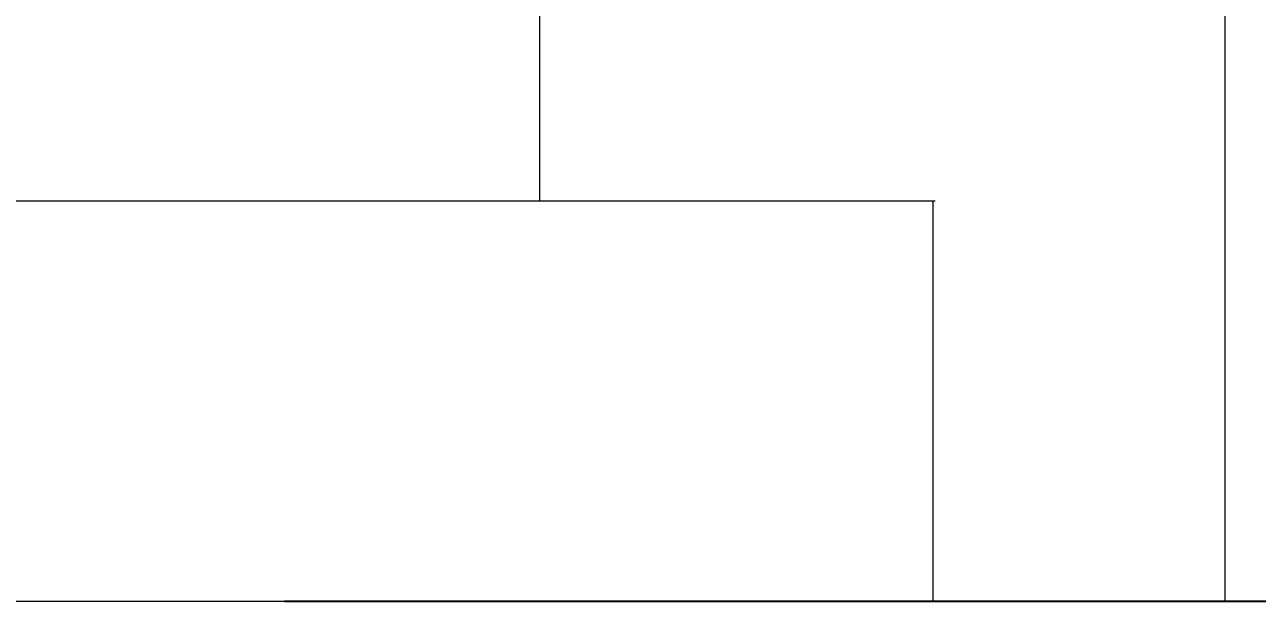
# Model space of a CAD drawing. Header units: millimetres. Extents: x 798 to 1043, y 528 to 597.
# Drawn here: x 806.43 to 818.13, y 528.46 to 533.93 of the extents above; entities that cross this region are included whole.
import ezdxf
from ezdxf.lldxf.tags import DXFTag

# ---------------------------------------------------------------- set-up
doc = ezdxf.new("R2010")
doc.units = ezdxf.units.MM
doc.layers.add('1', color=7, linetype='Continuous', true_color=0xffffff)
doc.styles.get("Standard").update_dxf_attribs({"font": 'txt', "bigfont": 'gbcbig.shx'})
tags = doc.linetypes.add('DASHED', pattern=[25.72, 12.86, -12.86]).pattern_tags.tags
tags[6:7] = [DXFTag(74, 4), DXFTag(75, 0), DXFTag(340, '0'), DXFTag(46, 0.0), DXFTag(50, 0.0), DXFTag(44, 0.0), DXFTag(45, 0.0)]
tags[4:5] = [DXFTag(74, 4), DXFTag(75, 0), DXFTag(340, '0'), DXFTag(46, 0.0), DXFTag(50, 0.0), DXFTag(44, 0.0), DXFTag(45, 0.0)]
doc.dimstyles.new('ISO-25', dxfattribs={"dimtxt": 2.5, "dimasz": 2.5, "dimexe": 1.25, "dimexo": 0.625, "dimtad": 1, "dimtxsty": 'Standard', "dimcen": 2.5, "dimadec": 0, "dimazin": 0, "dimtfac": 1, "dimtmove": 0, "dimatfit": 3, "dimfxl": 1, "dimarcsym": 0})

# ---------------------------------------------------------------- blocks, each defined once
blk = doc.blocks.new('*D10')
at = {"color": 0, "lineweight": -2, "transparency": 16777216}
for p, q in [((810.88, 541.459), (829.307, 541.459)), ((828.057, 538.959), (828.057, 530.959)), ((808.897, 528.459), (829.307, 528.459))]:
    blk.add_line(p, q, dxfattribs=at)
at = {"color": 0, "transparency": 16777216}
for points in [[(827.64, 538.959), (828.474, 538.959), (828.057, 541.459)], [(827.64, 530.959), (828.474, 530.959), (828.057, 528.459)]]:
    blk.add_solid(points, dxfattribs=at)
at = {"layer": 'Defpoints', "color": 0, "transparency": 16777216}
for p in [(810.255, 541.459), (808.272, 528.459), (828.057, 528.459)]:
    blk.add_point(p, dxfattribs=at)
at = {"color": 0, "transparency": 16777216, "insert": (826.182, 534.959), "char_height": 2.5, "attachment_point": 5, "rotation": 90}
blk.add_mtext('13', dxfattribs=at)

msp = doc.modelspace()

# ---------------------------------------------------------------- linework, layer by layer
at = {"lineweight": 18}
msp.add_line((798.722, 528.459), (817.822, 528.459), dxfattribs=at)
at = {"layer": '1', "color": 2, "linetype": 'DASHED', "lineweight": 13, "ltscale": 0.06}
msp.add_line((811.322, 532.259), (811.322, 539.959), dxfattribs=at)
at = {"layer": '1', "color": 7, "linetype": 'Continuous', "lineweight": 18}
msp.add_line((817.822, 528.459), (817.822, 539.459), dxfattribs=at)
at = {"layer": '1', "color": 2, "linetype": 'DASHED', "lineweight": 13, "ltscale": 0.1}
msp.add_line((801.511, 532.259), (815.071, 532.259), dxfattribs=at)
at = {"layer": '1', "color": 2, "linetype": 'DASHED', "lineweight": 13, "ltscale": 0.05}
msp.add_line((815.052, 528.459), (815.052, 532.259), dxfattribs=at)

# ---------------------------------------------------------------- dimensions: what is measured, and where the dimension line sits
dim = msp.add_linear_dim(base=(828.057, 528.459), p1=(810.255, 541.459), p2=(808.272, 528.459), angle=90, dimstyle='ISO-25')
dim.commit()
dim.dimension.update_dxf_attribs({"geometry": '*D10', "text_midpoint": (826.182, 534.959)})

doc.saveas('drawing.dxf')
